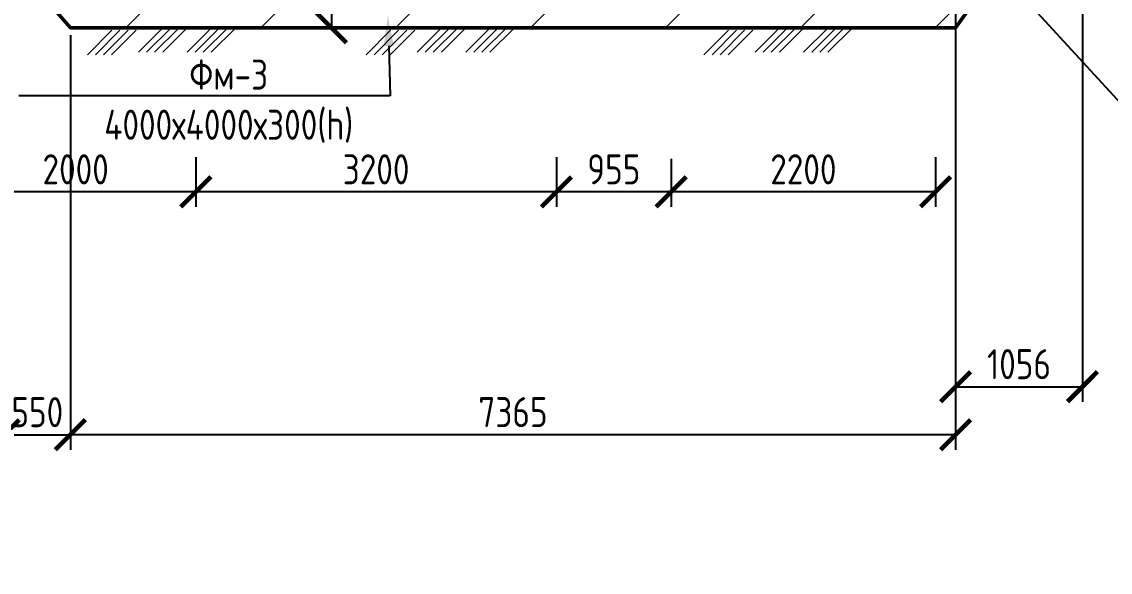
# Model space of a CAD drawing. Header units: millimetres. Extents: x 20530103 to 31271019, y 32092698 to 33532929.
# Drawn here: x 26168478 to 26177534, y 33017344 to 33021923 of the extents above; entities that cross this region are included whole.
import ezdxf
from ezdxf import colors
from ezdxf.entities.mleader import LeaderData, LeaderLine
from ezdxf.math import Vec2, Vec3

# ---------------------------------------------------------------- set-up
doc = ezdxf.new("R2010")
doc.units = ezdxf.units.MM
doc.layers.add('Выноски', color=7, linetype='Continuous')
doc.layers.add('Труба профиль', color=7, linetype='Continuous', lineweight=50)
doc.styles.add('GOST 2.304', font='GOST.TTF')
doc.styles.get("Standard").update_dxf_attribs({"font": 'arial.ttf'})
doc.dimstyles.new('ISO-25', dxfattribs={"dimtxt": 2.5, "dimasz": 2.5, "dimexe": 1.25, "dimexo": 0.625, "dimtad": 1, "dimtxsty": 'Standard', "dimcen": 2.5, "dimadec": 0, "dimazin": 0, "dimtfac": 1, "dimtmove": 0, "dimatfit": 3, "dimfxl": 1, "dimarcsym": 0})

# ---------------------------------------------------------------- blocks, each defined once
blk = doc.blocks.new('_ArchTick')
at = {"color": 0, "linetype": 'ByBlock', "const_width": 0.15}
blk.add_lwpolyline([(-0.5, -0.5), (0.5, 0.5)], dxfattribs=at)
blk = doc.blocks.new('*D203')
at = {"color": 0, "lineweight": -2, "transparency": 16777216}
for p, q in [((26169925.9, 33020797.8), (26169925.9, 33020383)), ((26172925.9, 33020797.8), (26172925.9, 33020383)), ((26172925.9, 33020508), (26169925.9, 33020508))]:
    blk.add_line(p, q, dxfattribs=at)
at = {"color": 0, "lineweight": -2, "transparency": 16777216, "xscale": 250, "yscale": 250, "zscale": 250, "rotation": 180}
blk.add_blockref('_ArchTick', (26169925.9, 33020508), dxfattribs=at)
at = {"color": 0, "lineweight": -2, "transparency": 16777216, "xscale": 250, "yscale": 250, "zscale": 250}
blk.add_blockref('_ArchTick', (26172925.9, 33020508), dxfattribs=at)
at = {"color": 0, "transparency": 16777216, "insert": (26171425.9, 33020695.5), "char_height": 250, "attachment_point": 5, "style": 'GOST 2.304'}
blk.add_mtext('3200', dxfattribs=at)
blk = doc.blocks.new('*D204')
at = {"color": 0, "lineweight": -2, "transparency": 16777216}
for p, q in [((26167925.9, 33020797.8), (26167925.9, 33020383)), ((26169925.9, 33020797.8), (26169925.9, 33020383)), ((26169925.9, 33020508), (26167925.9, 33020508))]:
    blk.add_line(p, q, dxfattribs=at)
at = {"color": 0, "lineweight": -2, "transparency": 16777216, "xscale": 250, "yscale": 250, "zscale": 250, "rotation": 180}
blk.add_blockref('_ArchTick', (26167925.9, 33020508), dxfattribs=at)
at = {"color": 0, "lineweight": -2, "transparency": 16777216, "xscale": 250, "yscale": 250, "zscale": 250}
blk.add_blockref('_ArchTick', (26169925.9, 33020508), dxfattribs=at)
at = {"color": 0, "transparency": 16777216, "insert": (26168925.9, 33020695.5), "char_height": 250, "attachment_point": 5, "style": 'GOST 2.304'}
blk.add_mtext('2000', dxfattribs=at)
blk = doc.blocks.new('*D205')
at = {"color": 0, "lineweight": -2, "transparency": 16777216}
for p, q in [((26176080.9, 33020797.8), (26176080.9, 33020383)), ((26173880.9, 33020782.8), (26173880.9, 33020383)), ((26176080.9, 33020508), (26173880.9, 33020508))]:
    blk.add_line(p, q, dxfattribs=at)
at = {"color": 0, "lineweight": -2, "transparency": 16777216, "xscale": 250, "yscale": 250, "zscale": 250, "rotation": 180}
blk.add_blockref('_ArchTick', (26173880.9, 33020508), dxfattribs=at)
at = {"color": 0, "lineweight": -2, "transparency": 16777216, "xscale": 250, "yscale": 250, "zscale": 250}
blk.add_blockref('_ArchTick', (26176080.9, 33020508), dxfattribs=at)
at = {"color": 0, "transparency": 16777216, "insert": (26174980.9, 33020695.5), "char_height": 250, "attachment_point": 5, "style": 'GOST 2.304'}
blk.add_mtext('2200', dxfattribs=at)
blk = doc.blocks.new('*D206')
at = {"color": 0, "lineweight": -2, "transparency": 16777216}
for p, q in [((26172925.9, 33020782.8), (26172925.9, 33020383)), ((26173880.9, 33020758), (26173880.9, 33020383)), ((26173880.9, 33020508), (26172925.9, 33020508))]:
    blk.add_line(p, q, dxfattribs=at)
at = {"color": 0, "lineweight": -2, "transparency": 16777216, "xscale": 250, "yscale": 250, "zscale": 250, "rotation": 180}
blk.add_blockref('_ArchTick', (26172925.9, 33020508), dxfattribs=at)
at = {"color": 0, "lineweight": -2, "transparency": 16777216, "xscale": 250, "yscale": 250, "zscale": 250}
blk.add_blockref('_ArchTick', (26173880.9, 33020508), dxfattribs=at)
at = {"color": 0, "transparency": 16777216, "insert": (26173403.4, 33020695.5), "char_height": 250, "attachment_point": 5, "style": 'GOST 2.304'}
blk.add_mtext('955', dxfattribs=at)
blk = doc.blocks.new('*D212')
at = {"color": 0, "lineweight": -2, "transparency": 16777216}
for p, q in [((26170990.8, 33025049.5), (26170928.3, 33025049.5)), ((26171053.3, 33025049.5), (26171053.3, 33021873)), ((26170990.8, 33021873), (26170928.3, 33021873))]:
    blk.add_line(p, q, dxfattribs=at)
at = {"color": 0, "lineweight": -2, "transparency": 16777216, "xscale": 250, "yscale": 250, "zscale": 250}
for p, rotation in [((26171053.3, 33025049.5), 90), ((26171053.3, 33021873), 270)]:
    blk.add_blockref('_ArchTick', p, dxfattribs=dict(at, rotation=rotation))
at = {"color": 0, "transparency": 16777216, "insert": (26170865.8, 33023461.3), "char_height": 250, "attachment_point": 5, "rotation": 90, "style": 'GOST 2.304'}
blk.add_mtext('2780', dxfattribs=at)
blk = doc.blocks.new('*D217')
at = {"color": 0, "lineweight": -2, "transparency": 16777216}
for p, q in [((26168331.8, 33022445), (26168331.8, 33018363)), ((26168881.8, 33021810.5), (26168881.8, 33018363)), ((26168331.8, 33018488), (26168881.8, 33018488))]:
    blk.add_line(p, q, dxfattribs=at)
at = {"color": 0, "lineweight": -2, "transparency": 16777216, "xscale": 250, "yscale": 250, "zscale": 250, "rotation": 180}
blk.add_blockref('_ArchTick', (26168331.8, 33018488), dxfattribs=at)
at = {"color": 0, "lineweight": -2, "transparency": 16777216, "xscale": 250, "yscale": 250, "zscale": 250}
blk.add_blockref('_ArchTick', (26168881.8, 33018488), dxfattribs=at)
at = {"color": 0, "transparency": 16777216, "insert": (26168606.8, 33018675.5), "char_height": 250, "attachment_point": 5, "style": 'GOST 2.304'}
blk.add_mtext('550', dxfattribs=at)
blk = doc.blocks.new('*D218')
at = {"color": 0, "lineweight": -2, "transparency": 16777216}
for p, q in [((26168881.8, 33021810.5), (26168881.8, 33018363.4)), ((26176247.2, 33021810.5), (26176247.2, 33018363.4)), ((26168881.8, 33018488.4), (26176247.2, 33018488.4))]:
    blk.add_line(p, q, dxfattribs=at)
at = {"color": 0, "lineweight": -2, "transparency": 16777216, "xscale": 250, "yscale": 250, "zscale": 250, "rotation": 180}
blk.add_blockref('_ArchTick', (26168881.8, 33018488.4), dxfattribs=at)
at = {"color": 0, "lineweight": -2, "transparency": 16777216, "xscale": 250, "yscale": 250, "zscale": 250}
blk.add_blockref('_ArchTick', (26176247.2, 33018488.4), dxfattribs=at)
at = {"color": 0, "transparency": 16777216, "insert": (26172564.5, 33018675.9), "char_height": 250, "attachment_point": 5, "style": 'GOST 2.304'}
blk.add_mtext('7365', dxfattribs=at)
blk = doc.blocks.new('*D219')
at = {"color": 0, "lineweight": -2, "transparency": 16777216}
for p, q in [((26177302.7, 33023279.1), (26177302.7, 33018762.2)), ((26176247.2, 33022210.5), (26176247.2, 33018762.2)), ((26176247.2, 33018887.2), (26177302.7, 33018887.2))]:
    blk.add_line(p, q, dxfattribs=at)
at = {"color": 0, "lineweight": -2, "transparency": 16777216, "xscale": 250, "yscale": 250, "zscale": 250, "rotation": 180}
blk.add_blockref('_ArchTick', (26176247.2, 33018887.2), dxfattribs=at)
at = {"color": 0, "lineweight": -2, "transparency": 16777216, "xscale": 250, "yscale": 250, "zscale": 250}
blk.add_blockref('_ArchTick', (26177302.7, 33018887.2), dxfattribs=at)
at = {"color": 0, "transparency": 16777216, "insert": (26176775, 33019074.7), "char_height": 250, "attachment_point": 5, "style": 'GOST 2.304'}
blk.add_mtext('1056', dxfattribs=at)

msp = doc.modelspace()

# ---------------------------------------------------------------- hatches: boundary and pattern name
at = {"layer": 'Труба профиль', "lineweight": 9}
h = msp.add_hatch(dxfattribs=at)
h.set_pattern_fill('ANSI31', color=1, scale=250)
h.set_pattern_definition([(45, (-132126.2, 5417.06), (-561.266008, 561.266008), [])])
h.paths.add_polyline_path([(26180517.7754, 33023641.3543), (26180317.7754, 33023691.3543), (26180717.7754, 33023791.3543), (26180517.7754, 33023841.3543), (26180517.7754, 33025049.5338), (26141075.2067, 33025049.5338), (26141075.2068, 33023841.3543), (26141275.2068, 33023791.3543), (26140875.2068, 33023691.3543), (26141075.2068, 33023641.3543), (26141075.2068, 33022407.4895), (26142024.0537, 33022407.4895), (26142521.7826, 33020112.6816), (26146721.7826, 33020112.6816), (26147219.5115, 33022507.4895), (26168331.7528, 33022507.4895), (26168881.7549, 33021872.9899), (26176247.1956, 33021872.9899), (26177302.7409, 33023341.5781), (26180517.7754, 33023341.5781)])

# ---------------------------------------------------------------- linework, layer by layer
at = {"lineweight": 20}
for p, q in [((26169023.3933, 33021648.4408), (26169226.8735, 33021851.921)), ((26169090.7453, 33021648.4408), (26169294.2255, 33021851.921)), ((26169158.0972, 33021648.4408), (26169361.5774, 33021851.921)), ((26169225.4493, 33021648.4408), (26169428.9295, 33021851.921)), ((26169448.5737, 33021669.5096), (26169652.0539, 33021872.9899)), ((26169515.9257, 33021669.5096), (26169719.4059, 33021872.9899)), ((26169583.2776, 33021669.5096), (26169786.7578, 33021872.9899)), ((26169650.6297, 33021669.5096), (26169854.1099, 33021872.9899)), ((26169852.6853, 33021669.5096), (26170056.1655, 33021872.9899)), ((26169920.0372, 33021669.5096), (26170123.5174, 33021872.9899)), ((26169987.3892, 33021669.5096), (26170190.8694, 33021872.9899)), ((26170054.7413, 33021669.5096), (26170258.2215, 33021872.9899)), ((26171341.862, 33021648.4408), (26171545.3422, 33021851.921)), ((26171409.214, 33021648.4408), (26171612.6942, 33021851.921)), ((26171476.5659, 33021648.4408), (26171680.0461, 33021851.921)), ((26171543.918, 33021648.4408), (26171747.3982, 33021851.921)), ((26171767.0424, 33021669.5096), (26171970.5226, 33021872.9899)), ((26171834.3944, 33021669.5096), (26172037.8746, 33021872.9899)), ((26171901.7463, 33021669.5096), (26172105.2265, 33021872.9899)), ((26171969.0984, 33021669.5096), (26172172.5786, 33021872.9899)), ((26172171.154, 33021669.5096), (26172374.6342, 33021872.9899)), ((26172238.5059, 33021669.5096), (26172441.9861, 33021872.9899)), ((26172305.8579, 33021669.5096), (26172509.3381, 33021872.9899)), ((26172373.21, 33021669.5096), (26172576.6902, 33021872.9899)), ((26174153.6913, 33021648.4408), (26174357.1715, 33021851.921)), ((26174221.0433, 33021648.4408), (26174424.5235, 33021851.921)), ((26174288.3952, 33021648.4408), (26174491.8754, 33021851.921)), ((26174355.7473, 33021648.4408), (26174559.2275, 33021851.921)), ((26174578.8717, 33021669.5096), (26174782.3519, 33021872.9899)), ((26174646.2237, 33021669.5096), (26174849.7039, 33021872.9899)), ((26174713.5756, 33021669.5096), (26174917.0558, 33021872.9899)), ((26174780.9277, 33021669.5096), (26174984.4079, 33021872.9899)), ((26174982.9832, 33021669.5096), (26175186.4635, 33021872.9899)), ((26175050.3352, 33021669.5096), (26175253.8154, 33021872.9899)), ((26175117.6871, 33021669.5096), (26175321.1674, 33021872.9899)), ((26175185.0392, 33021669.5096), (26175388.5195, 33021872.9899))]:
    msp.add_line(p, q, dxfattribs=at)
at = {"layer": 'Труба профиль', "color": 1}
msp.add_lwpolyline([(26141075.2068, 33022407.4895), (26142024.0537, 33022407.4895), (26142521.7826, 33020112.6816), (26146721.7826, 33020112.6816), (26147219.5115, 33022507.4895), (26168331.7528, 33022507.4895), (26168881.7549, 33021872.9899), (26176247.1956, 33021872.9899), (26177302.7409, 33023341.5781), (26180517.7754, 33023341.5781)], dxfattribs=at)

# ---------------------------------------------------------------- dimensions: what is measured, and where the dimension line sits
at = {"color": 1}
dim = msp.add_linear_dim(base=(26171053.3217, 33021872.9899), p1=(26171053.3217, 33025049.5338), p2=(26171053.3217, 33021872.9899), angle=90, text='2780', dimstyle='ISO-25', override={"dimscale": 100, "dimdec": 0, "dimtxsty": 'GOST 2.304', "dimblk1": 'ArchTick', "dimblk2": 'ArchTick', "dimsah": 1}, dxfattribs=at)
dim.commit()
dim.dimension.update_dxf_attribs({"geometry": '*D212', "text_midpoint": (26170865.8217, 33023461.2618)})
for base, p1, p2, picture, middle in [((26177302.7409, 33018887.193), (26176247.1956, 33022272.9899), (26177302.7409, 33023341.5781), '*D219', (26176774.9683, 33019074.693)), ((26168881.7549, 33018488.0263), (26168331.7528, 33022507.4895), (26168881.7549, 33021872.9899), '*D217', (26168606.7539, 33018675.5263)), ((26176247.1956, 33018488.443), (26168881.7549, 33021872.9899), (26176247.1956, 33021872.9899), '*D218', (26172564.4753, 33018675.943))]:
    dim = msp.add_linear_dim(base=base, p1=p1, p2=p2, dimstyle='ISO-25', override={"dimscale": 100, "dimdec": 0, "dimtxsty": 'GOST 2.304', "dimblk1": 'ArchTick', "dimblk2": 'ArchTick', "dimsah": 1}, dxfattribs=at)
    dim.commit()
    dim.dimension.update_dxf_attribs({"geometry": picture, "text_midpoint": middle})
for base, p1, p2, picture, middle in [((26167925.8857, 33020508.011), (26169925.8625, 33020860.3308), (26167925.8857, 33020860.3308), '*D204', (26168925.8741, 33020695.511)), ((26172925.8625, 33020508.011), (26173880.9269, 33020820.511), (26172925.8625, 33020845.3308), '*D206', (26173403.3947, 33020695.511)), ((26173880.9269, 33020508.011), (26176080.9269, 33020860.3308), (26173880.9269, 33020845.3308), '*D205', (26174980.9269, 33020695.511))]:
    dim = msp.add_linear_dim(base=base, p1=p1, p2=p2, angle=180, dimstyle='ISO-25', override={"dimscale": 100, "dimdec": 0, "dimlfac": 1, "dimtxsty": 'GOST 2.304', "dimblk1": 'ArchTick', "dimblk2": 'ArchTick', "dimsah": 1})
    dim.commit()
    dim.dimension.update_dxf_attribs({"geometry": picture, "text_midpoint": middle})
dim = msp.add_linear_dim(base=(26169925.8625, 33020508.011), p1=(26172925.8625, 33020860.3308), p2=(26169925.8625, 33020860.3308), angle=180, text='3200', dimstyle='ISO-25', override={"dimscale": 100, "dimdec": 0, "dimlfac": 1, "dimtxsty": 'GOST 2.304', "dimblk1": 'ArchTick', "dimblk2": 'ArchTick', "dimsah": 1})
dim.commit()
dim.dimension.update_dxf_attribs({"geometry": '*D203', "text_midpoint": (26171425.8625, 33020695.511)})

# ---------------------------------------------------------------- leaders
at = {"layer": 'Выноски', "color": 0, "lineweight": -2}
ml = msp.add_multileader_mtext('Standard', dxfattribs=at)
ml.set_content('{\\C0;%%C600, i=0.04, L=20 м\\PСброс условно чистых вод\\Pв р.Бельбек}', color=5, style='GOST 2.304')
ml.set_leader_properties(lineweight=-3)
ml.build(insert=Vec2(0, 0))
ml.multileader.update_dxf_attribs({"text_left_attachment_type": 6, "text_right_attachment_type": 6, "dogleg_length": 1, "arrow_head_size": 250, "scale": 100})
ctx = ml.context
ctx.base_point, ctx.scale, ctx.char_height, ctx.arrow_head_size, ctx.landing_gap_size, ctx.plane_origin = Vec3(26177766.2908, 33021108.3017), 100, 250, 250, 180, Vec3(26130636.628, 33002025.5047)
ctx.left_attachment, ctx.right_attachment, ctx.text_align_type = 6, 6, 1
notes = []
notes.append((ctx, [(0, (1, 1, 0), (26177746.3213, 33021108.3017), (1, 0), 19.9696, [(1, [(26175165.1428, 33023920.2521)], 0, [])])]))
ctx.mtext.insert, ctx.mtext.alignment, ctx.mtext.flow_direction = Vec3(26179624.8623, 33021429.5517), 2, 5
ml = msp.add_multileader_mtext('Standard', dxfattribs=at)
ml.set_content('{\\C0;Фм-3\\P4000х4000х300(h)}', color=5, style='GOST 2.304')
ml.set_leader_properties(lineweight=-3)
ml.build(insert=Vec2(0, 0))
ml.multileader.update_dxf_attribs({"text_left_attachment_type": 6, "text_right_attachment_type": 6, "dogleg_length": 1, "arrow_head_size": 250, "scale": 100})
ctx = ml.context
ctx.base_point, ctx.scale, ctx.char_height, ctx.arrow_head_size, ctx.landing_gap_size, ctx.plane_origin = Vec3(26168876.8894, 33021308.1953), 100, 250, 250, 180, Vec3(26129245.6501, 33002794.8684)
ctx.left_attachment, ctx.right_attachment, ctx.text_align_type = 6, 6, 1
notes.append((ctx, [(1, (1, 1, 0), (26171542.216, 33021308.1953), (-1, 0), 19.9696, [(1, [(26171523.9687, 33021972.9899)], 0, [])])]))
ctx.mtext.insert, ctx.mtext.alignment, ctx.mtext.flow_direction = Vec3(26170199.5679, 33021608.1953), 2, 5
for ctx, leaders in notes:
    for number, flags, end, landing, length, lines in leaders:
        leader = LeaderData()
        leader.index, (leader.has_last_leader_line, leader.has_dogleg_vector, leader.attachment_direction) = number, flags
        leader.last_leader_point, leader.dogleg_vector, leader.dogleg_length = Vec3(end), Vec3(landing), length
        for number, points, colour, breaks in lines:
            line = LeaderLine()
            line.index, line.vertices, line.color, line.breaks = number, Vec3.list(points), colors.encode_raw_color(colour), breaks
            leader.lines.append(line)
        ctx.leaders.append(leader)

doc.saveas('drawing.dxf')
